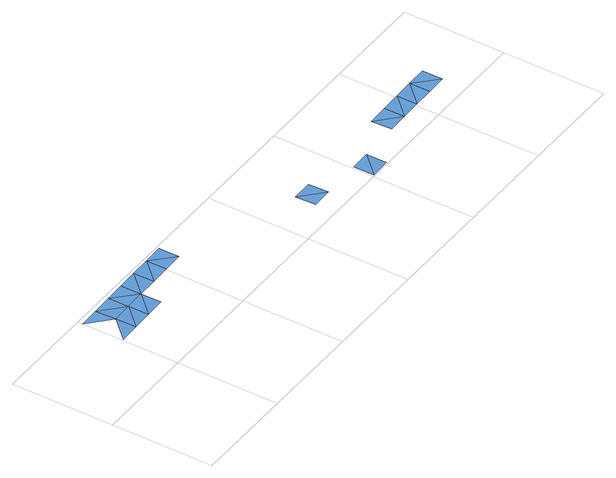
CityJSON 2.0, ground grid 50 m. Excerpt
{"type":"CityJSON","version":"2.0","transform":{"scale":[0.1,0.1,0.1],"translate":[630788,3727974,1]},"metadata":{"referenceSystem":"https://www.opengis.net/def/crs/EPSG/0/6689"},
"CityObjects":{
"waterbody1":{"type":"WaterBody","attributes":{"name":"福岡県津波浸水想定図","class":"1140","function":"2","WaterBodyTsunamiRiskAttribute.description":"1","WaterBodyTsunamiRiskAttribute.rank":"3"},"geometry":[{"type":"MultiSurface","lod":"1","boundaries":[[[0,1,2]],[[2,1,3]],[[3,1,4]],[[3,4,5]],[[5,4,6]],[[5,7,8]],[[5,9,7]],[[10,7,9]],[[10,9,11]],[[12,13,14]],[[12,15,13]],[[16,17,18]],[[19,17,16]],[[19,20,17]],[[20,21,17]]]}]},
"waterbody2":{"type":"WaterBody","attributes":{"name":"福岡県津波浸水想定図","class":"1140","function":"2","WaterBodyTsunamiRiskAttribute.description":"1","WaterBodyTsunamiRiskAttribute.rank":"2"},"geometry":[{"type":"MultiSurface","lod":"1","boundaries":[[[22,23,2]],[[2,3,22]],[[24,22,3]],[[3,5,24]],[[24,5,8]],[[11,25,10]],[[10,25,26]],[[27,28,29]],[[28,30,29]],[[31,32,33]],[[31,34,32]],[[18,34,31]],[[18,31,16]]]}]}
},
"vertices":[
[9,278,8],[109,280,8],[107,380,8],[207,382,8],[209,282,8],[307,384,8],[308,284,8],[405,486,9],[305,484,8],[407,386,9],[505,487,9],[507,387,9],[1514,7,8],[1612,109,8],[1512,107,8],[1614,9,8],[2012,117,9],[2110,219,8],[2010,217,9],[2112,119,8],[2212,121,8],[2210,221,8],
[105,480,8],[5,478,8],[205,482,8],[606,389,9],[605,489,9],[1212,101,8],[1312,103,8],[1210,201,8],[1310,203,8],[1912,115,9],[1810,213,9],[1812,113,9],[1910,215,9]
]}
